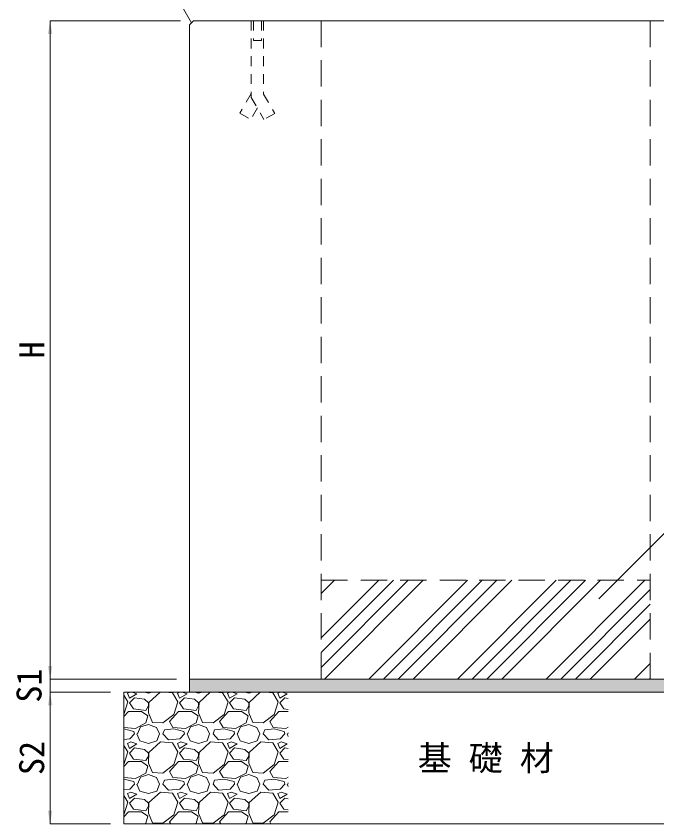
# Model space of a CAD drawing. Units: millimetres at full size; details may follow other scales. Extents: x 77366 to 106166, y -28085 to 6898.
# Drawn here: x 104352 to 105326, y 2788 to 4015 of the extents above; entities that cross this region are included whole.
import ezdxf
from ezdxf.enums import TextEntityAlignment as Align

# ---------------------------------------------------------------- set-up
doc = ezdxf.new("R2010")
doc.units = ezdxf.units.MM
doc.header["$LTSCALE"] = 50
doc.linetypes.add('USER1', pattern=[0.54, 0.3, -0.24])
doc.linetypes.add('USER2', pattern=[1.2, 0.8, -0.4])
for name, color, linetype, lineweight in [('ハッチング', 7, 'Continuous', 9), ('基礎', 7, 'Continuous', 5), ('寸法線', 7, 'Continuous', 13), ('引出線', 4, 'Continuous', 13), ('本体', 2, 'Continuous', 20), ('ｲﾝｻｰﾄ', 3, 'USER1', 9)]:
    doc.layers.add(name, color=color, linetype=linetype, lineweight=lineweight)
doc.layers.add('モルタル', color=7, linetype='Continuous')
doc.layers.add('文字', color=7, linetype='Continuous')
doc.styles.add('ＭＳ ゴシック', font='')
doc.styles.get('ＭＳ ゴシック').set_extended_font_data('MS Gothic')

# ---------------------------------------------------------------- blocks, each defined once
blk = doc.blocks.new('filled_arrow')
at = {"color": 0, "linetype": 'Continuous', "lineweight": -2}
blk.add_solid([(7.5, 1.25), (0, 0), (7.5, -1.25)], dxfattribs=at)

msp = doc.modelspace()

# ---------------------------------------------------------------- hatches: boundary and pattern name
at = {"layer": 'ハッチング'}
h = msp.add_hatch(dxfattribs=at)
h.set_pattern_fill('USER', color=256, style=0, pattern_type=2)
h.set_pattern_definition([(45, (25475, 241.6), (-67.35192, 67.35192), []), (45, (25497.45, 241.6), (-67.35192, 67.35192), []), (45, (25519.9, 241.6), (-67.35192, 67.35192), []), (45, (25542.35, 241.6), (-67.35192, 67.35192), [])])
h.paths.add_polyline_path([(104815.8, 3158.06), (104815.8, 3008.06), (105315.8, 3008.06), (105315.8, 3158.06)])
at = {"layer": 'モルタル'}
msp.add_hatch(color=256, dxfattribs=at).paths.add_polyline_path([(105515.8, 2988.06), (105515.8, 3008.06), (104615.8, 3008.06), (104615.8, 2988.06)])

# ---------------------------------------------------------------- linework, layer by layer
at = {"layer": '基礎', "color": 3, "lineweight": 20}
for p, q in [((104515.8, 2988.06), (105615.8, 2988.06)), ((104515.8, 2988.06), (104515.8, 2788.06)), ((104515.8, 2788.06), (105615.8, 2788.06))]:
    msp.add_line(p, q, dxfattribs=at)
at = {"layer": '基礎'}
for p, q in [((104521.91, 2973.41), (104515.8, 2983.41)), ((104525.11, 2988.06), (104521.15, 2986.36)), ((104521.15, 2986.36), (104524.19, 2978.74)), ((104524.19, 2978.74), (104535.62, 2985.6)), ((104535.62, 2985.6), (104528.24, 2988.06)), ((104547.37, 2988.06), (104553.15, 2986.36)), ((104553.15, 2986.36), (104558.93, 2988.06)), ((104570.8, 2988.06), (104553.91, 2972.65)), ((104589.73, 2987.12), (104578.47, 2988.06)), ((104598.11, 2973.41), (104589.73, 2987.12)), ((104601.31, 2988.06), (104597.35, 2986.36)), ((104597.35, 2986.36), (104600.39, 2978.74)), ((104600.39, 2978.74), (104611.82, 2985.6)), ((104611.82, 2985.6), (104604.44, 2988.06)), ((104623.57, 2988.06), (104629.35, 2986.36)), ((104629.35, 2986.36), (104635.13, 2988.06)), ((104647, 2988.06), (104630.11, 2972.65)), ((104665.93, 2987.12), (104654.67, 2988.06)), ((104674.31, 2973.41), (104665.93, 2987.12)), ((104677.51, 2988.06), (104673.55, 2986.36)), ((104673.55, 2986.36), (104676.59, 2978.74)), ((104676.59, 2978.74), (104688.02, 2985.6)), ((104688.02, 2985.6), (104680.64, 2988.06)), ((104699.77, 2988.06), (104705.55, 2986.36)), ((104705.55, 2986.36), (104711.33, 2988.06)), ((104723.2, 2988.06), (104706.31, 2972.65)), ((104742.13, 2987.12), (104730.87, 2988.06)), ((104750.51, 2973.41), (104742.13, 2987.12)), ((104753.71, 2988.06), (104749.75, 2986.36)), ((104749.75, 2986.36), (104752.79, 2978.74)), ((104752.79, 2978.74), (104764.22, 2985.6)), ((104764.22, 2985.6), (104756.84, 2988.06)), ((104515.81, 2954.36), (104521.91, 2973.41)), ((104531.81, 2979.5), (104524.19, 2971.88)), ((104524.19, 2971.88), (104530.29, 2962.74)), ((104547.05, 2977.22), (104531.81, 2979.5)), ((104553.15, 2971.88), (104547.05, 2977.22)), ((104553.91, 2972.65), (104553.15, 2956.64)), ((104553.15, 2967.31), (104553.15, 2971.88)), ((104592.01, 2954.36), (104598.11, 2973.41)), ((104608.01, 2979.5), (104600.39, 2971.88)), ((104600.39, 2971.88), (104606.49, 2962.74)), ((104623.25, 2977.22), (104608.01, 2979.5)), ((104629.35, 2971.88), (104623.25, 2977.22)), ((104630.11, 2972.65), (104629.35, 2956.64)), ((104629.35, 2967.31), (104629.35, 2971.88)), ((104668.21, 2954.36), (104674.31, 2973.41)), ((104684.21, 2979.5), (104676.59, 2971.88)), ((104676.59, 2971.88), (104682.69, 2962.74)), ((104699.45, 2977.22), (104684.21, 2979.5)), ((104705.55, 2971.88), (104699.45, 2977.22)), ((104706.31, 2972.65), (104705.55, 2956.64)), ((104705.55, 2967.31), (104705.55, 2971.88)), ((104744.41, 2954.36), (104750.51, 2973.41)), ((104760.41, 2979.5), (104752.79, 2971.88)), ((104752.79, 2971.88), (104758.89, 2962.74)), ((104765.8, 2978.7), (104760.41, 2979.5)), ((104515.8, 2951.29), (104522.67, 2958.93)), ((104522.67, 2958.93), (104542.48, 2958.93)), ((104530.29, 2962.74), (104549.34, 2960.45)), ((104542.48, 2958.93), (104552.39, 2952.07)), ((104549.34, 2960.45), (104553.15, 2967.31)), ((104585.15, 2943.69), (104598.87, 2958.93)), ((104598.87, 2958.93), (104618.68, 2958.93)), ((104606.49, 2962.74), (104625.54, 2960.45)), ((104618.68, 2958.93), (104628.59, 2952.07)), ((104625.54, 2960.45), (104629.35, 2967.31)), ((104661.35, 2943.69), (104675.07, 2958.93)), ((104675.07, 2958.93), (104694.88, 2958.93)), ((104682.69, 2962.74), (104701.74, 2960.45)), ((104694.88, 2958.93), (104704.79, 2952.07)), ((104701.74, 2960.45), (104705.55, 2967.31)), ((104737.55, 2943.69), (104751.27, 2958.93)), ((104751.27, 2958.93), (104765.8, 2958.93)), ((104758.89, 2962.74), (104765.8, 2961.91)), ((104515.8, 2954.35), (104515.81, 2954.36)), ((104552.39, 2952.07), (104549.34, 2941.4)), ((104553.15, 2956.64), (104559.25, 2942.17)), ((104575.25, 2941.4), (104592.01, 2954.36)), ((104628.59, 2952.07), (104625.54, 2941.4)), ((104629.35, 2956.64), (104635.45, 2942.17)), ((104651.45, 2941.4), (104668.21, 2954.36)), ((104704.79, 2952.07), (104701.74, 2941.4)), ((104705.55, 2956.64), (104711.65, 2942.17)), ((104727.65, 2941.4), (104744.41, 2954.36)), ((104533.34, 2933.02), (104515.8, 2934.43)), ((104549.34, 2941.4), (104533.34, 2933.02)), ((104536.39, 2924.64), (104540.96, 2935.31)), ((104540.96, 2935.31), (104553.15, 2939.12)), ((104553.15, 2939.12), (104565.34, 2934.55)), ((104559.25, 2942.17), (104575.25, 2941.4)), ((104565.34, 2934.55), (104569.91, 2924.64)), ((104590.49, 2934.55), (104585.15, 2943.69)), ((104609.54, 2933.02), (104590.49, 2934.55)), ((104625.54, 2941.4), (104609.54, 2933.02)), ((104612.59, 2924.64), (104617.16, 2935.31)), ((104617.16, 2935.31), (104629.35, 2939.12)), ((104629.35, 2939.12), (104641.54, 2934.55)), ((104635.45, 2942.17), (104651.45, 2941.4)), ((104641.54, 2934.55), (104646.11, 2924.64)), ((104666.69, 2934.55), (104661.35, 2943.69)), ((104685.74, 2933.02), (104666.69, 2934.55)), ((104701.74, 2941.4), (104685.74, 2933.02)), ((104688.79, 2924.64), (104693.36, 2935.31)), ((104693.36, 2935.31), (104705.55, 2939.12)), ((104705.55, 2939.12), (104717.74, 2934.55)), ((104711.65, 2942.17), (104727.65, 2941.4)), ((104717.74, 2934.55), (104722.31, 2924.64)), ((104742.89, 2934.55), (104737.55, 2943.69)), ((104761.94, 2933.02), (104742.89, 2934.55)), ((104765.8, 2935.04), (104761.94, 2933.02)), ((104515.81, 2932.26), (104515.8, 2932.26)), ((104531.05, 2928.45), (104515.81, 2932.26)), ((104531.81, 2924.64), (104524.96, 2917.02)), ((104531.81, 2924.64), (104531.05, 2928.45)), ((104535.62, 2924.64), (104540.2, 2913.97)), ((104566.1, 2913.97), (104569.91, 2924.64)), ((104575.25, 2924.64), (104577.53, 2930.74)), ((104583.63, 2915.5), (104575.25, 2924.64)), ((104592.01, 2932.26), (104577.53, 2930.74)), ((104607.25, 2928.45), (104592.01, 2932.26)), ((104608.01, 2924.64), (104601.16, 2917.02)), ((104608.01, 2924.64), (104607.25, 2928.45)), ((104611.82, 2924.64), (104616.4, 2913.97)), ((104642.3, 2913.97), (104646.11, 2924.64)), ((104651.45, 2924.64), (104653.73, 2930.74)), ((104659.83, 2915.5), (104651.45, 2924.64)), ((104668.21, 2932.26), (104653.73, 2930.74)), ((104683.45, 2928.45), (104668.21, 2932.26)), ((104684.21, 2924.64), (104677.36, 2917.02)), ((104684.21, 2924.64), (104683.45, 2928.45)), ((104688.02, 2924.64), (104692.6, 2913.97)), ((104718.5, 2913.97), (104722.31, 2924.64)), ((104727.65, 2924.64), (104729.93, 2930.74)), ((104736.03, 2915.5), (104727.65, 2924.64)), ((104744.41, 2932.26), (104729.93, 2930.74)), ((104759.65, 2928.45), (104744.41, 2932.26)), ((104760.41, 2924.64), (104753.56, 2917.02)), ((104760.41, 2924.64), (104759.65, 2928.45)), ((104764.22, 2924.64), (104765.8, 2920.97)), ((104764.99, 2924.64), (104765.8, 2926.53)), ((104524.96, 2917.02), (104515.8, 2916.22)), ((104526.48, 2912.45), (104521.15, 2910.16)), ((104521.15, 2910.16), (104524.19, 2902.54)), ((104524.19, 2902.54), (104535.62, 2909.4)), ((104535.62, 2909.4), (104526.48, 2912.45)), ((104540.2, 2913.97), (104553.15, 2910.16)), ((104553.15, 2910.16), (104566.1, 2913.97)), ((104571.44, 2912.45), (104553.91, 2896.45)), ((104589.73, 2910.92), (104571.44, 2912.45)), ((104601.16, 2917.02), (104583.63, 2915.5)), ((104598.11, 2897.21), (104589.73, 2910.92)), ((104602.68, 2912.45), (104597.35, 2910.16)), ((104597.35, 2910.16), (104600.39, 2902.54)), ((104600.39, 2902.54), (104611.82, 2909.4)), ((104611.82, 2909.4), (104602.68, 2912.45)), ((104616.4, 2913.97), (104629.35, 2910.16)), ((104629.35, 2910.16), (104642.3, 2913.97)), ((104647.64, 2912.45), (104630.11, 2896.45)), ((104665.93, 2910.92), (104647.64, 2912.45)), ((104677.36, 2917.02), (104659.83, 2915.5)), ((104674.31, 2897.21), (104665.93, 2910.92)), ((104678.88, 2912.45), (104673.55, 2910.16)), ((104673.55, 2910.16), (104676.59, 2902.54)), ((104676.59, 2902.54), (104688.02, 2909.4)), ((104688.02, 2909.4), (104678.88, 2912.45)), ((104692.6, 2913.97), (104705.55, 2910.16)), ((104705.55, 2910.16), (104718.5, 2913.97)), ((104723.84, 2912.45), (104706.31, 2896.45)), ((104742.13, 2910.92), (104723.84, 2912.45)), ((104753.56, 2917.02), (104736.03, 2915.5)), ((104750.51, 2897.21), (104742.13, 2910.92)), ((104755.08, 2912.45), (104749.75, 2910.16)), ((104749.75, 2910.16), (104752.79, 2902.54)), ((104752.79, 2902.54), (104764.22, 2909.4)), ((104764.22, 2909.4), (104755.08, 2912.45)), ((104521.91, 2897.21), (104515.8, 2907.21)), ((104515.81, 2878.16), (104521.91, 2897.21)), ((104531.81, 2903.3), (104524.19, 2895.68)), ((104547.05, 2901.02), (104531.81, 2903.3)), ((104553.15, 2895.68), (104547.05, 2901.02)), ((104553.91, 2896.45), (104553.15, 2880.44)), ((104592.01, 2878.16), (104598.11, 2897.21)), ((104608.01, 2903.3), (104600.39, 2895.68)), ((104623.25, 2901.02), (104608.01, 2903.3)), ((104629.35, 2895.68), (104623.25, 2901.02)), ((104630.11, 2896.45), (104629.35, 2880.44)), ((104668.21, 2878.16), (104674.31, 2897.21)), ((104684.21, 2903.3), (104676.59, 2895.68)), ((104699.45, 2901.02), (104684.21, 2903.3)), ((104705.55, 2895.68), (104699.45, 2901.02)), ((104706.31, 2896.45), (104705.55, 2880.44)), ((104744.41, 2878.16), (104750.51, 2897.21)), ((104760.41, 2903.3), (104752.79, 2895.68)), ((104765.8, 2902.5), (104760.41, 2903.3)), ((104524.19, 2895.68), (104530.29, 2886.54)), ((104530.29, 2886.54), (104549.34, 2884.25)), ((104549.34, 2884.25), (104553.15, 2891.11)), ((104553.15, 2891.11), (104553.15, 2895.68)), ((104600.39, 2895.68), (104606.49, 2886.54)), ((104606.49, 2886.54), (104625.54, 2884.25)), ((104625.54, 2884.25), (104629.35, 2891.11)), ((104629.35, 2891.11), (104629.35, 2895.68)), ((104676.59, 2895.68), (104682.69, 2886.54)), ((104682.69, 2886.54), (104701.74, 2884.25)), ((104701.74, 2884.25), (104705.55, 2891.11)), ((104705.55, 2891.11), (104705.55, 2895.68)), ((104752.79, 2895.68), (104758.89, 2886.54)), ((104758.89, 2886.54), (104765.8, 2885.71)), ((104515.8, 2875.09), (104522.67, 2882.73)), ((104515.8, 2878.15), (104515.81, 2878.16)), ((104522.67, 2882.73), (104542.48, 2882.73)), ((104542.48, 2882.73), (104552.39, 2875.87)), ((104552.39, 2875.87), (104549.34, 2865.2)), ((104553.15, 2880.44), (104559.25, 2865.97)), ((104575.25, 2865.2), (104592.01, 2878.16)), ((104585.15, 2867.49), (104598.87, 2882.73)), ((104598.87, 2882.73), (104618.68, 2882.73)), ((104618.68, 2882.73), (104628.59, 2875.87)), ((104628.59, 2875.87), (104625.54, 2865.2)), ((104629.35, 2880.44), (104635.45, 2865.97)), ((104651.45, 2865.2), (104668.21, 2878.16)), ((104661.35, 2867.49), (104675.07, 2882.73)), ((104675.07, 2882.73), (104694.88, 2882.73)), ((104694.88, 2882.73), (104704.79, 2875.87)), ((104704.79, 2875.87), (104701.74, 2865.2)), ((104705.55, 2880.44), (104711.65, 2865.97)), ((104727.65, 2865.2), (104744.41, 2878.16)), ((104737.55, 2867.49), (104751.27, 2882.73)), ((104751.27, 2882.73), (104765.8, 2882.73)), ((104549.34, 2865.2), (104533.34, 2856.82)), ((104536.39, 2848.44), (104540.96, 2859.11)), ((104540.96, 2859.11), (104553.15, 2862.92)), ((104553.15, 2862.92), (104565.34, 2858.35)), ((104559.25, 2865.97), (104575.25, 2865.2)), ((104590.49, 2858.35), (104585.15, 2867.49)), ((104625.54, 2865.2), (104609.54, 2856.82)), ((104612.59, 2848.44), (104617.16, 2859.11)), ((104617.16, 2859.11), (104629.35, 2862.92)), ((104629.35, 2862.92), (104641.54, 2858.35)), ((104635.45, 2865.97), (104651.45, 2865.2)), ((104666.69, 2858.35), (104661.35, 2867.49)), ((104701.74, 2865.2), (104685.74, 2856.82)), ((104688.79, 2848.44), (104693.36, 2859.11)), ((104693.36, 2859.11), (104705.55, 2862.92)), ((104705.55, 2862.92), (104717.74, 2858.35)), ((104711.65, 2865.97), (104727.65, 2865.2)), ((104742.89, 2858.35), (104737.55, 2867.49)), ((104533.34, 2856.82), (104515.8, 2858.23)), ((104515.81, 2856.06), (104515.8, 2856.06)), ((104531.05, 2852.25), (104515.81, 2856.06)), ((104531.81, 2848.44), (104524.96, 2840.82)), ((104531.81, 2848.44), (104531.05, 2852.25)), ((104535.62, 2848.44), (104540.2, 2837.77)), ((104565.34, 2858.35), (104569.91, 2848.44)), ((104566.1, 2837.77), (104569.91, 2848.44)), ((104575.25, 2848.44), (104577.53, 2854.54)), ((104583.63, 2839.3), (104575.25, 2848.44)), ((104592.01, 2856.06), (104577.53, 2854.54)), ((104609.54, 2856.82), (104590.49, 2858.35)), ((104607.25, 2852.25), (104592.01, 2856.06)), ((104608.01, 2848.44), (104601.16, 2840.82)), ((104608.01, 2848.44), (104607.25, 2852.25)), ((104611.82, 2848.44), (104616.4, 2837.77)), ((104641.54, 2858.35), (104646.11, 2848.44)), ((104642.3, 2837.77), (104646.11, 2848.44)), ((104651.45, 2848.44), (104653.73, 2854.54)), ((104659.83, 2839.3), (104651.45, 2848.44)), ((104668.21, 2856.06), (104653.73, 2854.54)), ((104685.74, 2856.82), (104666.69, 2858.35)), ((104683.45, 2852.25), (104668.21, 2856.06)), ((104684.21, 2848.44), (104677.36, 2840.82)), ((104684.21, 2848.44), (104683.45, 2852.25)), ((104688.02, 2848.44), (104692.6, 2837.77)), ((104717.74, 2858.35), (104722.31, 2848.44)), ((104718.5, 2837.77), (104722.31, 2848.44)), ((104727.65, 2848.44), (104729.93, 2854.54)), ((104736.03, 2839.3), (104727.65, 2848.44)), ((104744.41, 2856.06), (104729.93, 2854.54)), ((104761.94, 2856.82), (104742.89, 2858.35)), ((104759.65, 2852.25), (104744.41, 2856.06)), ((104760.41, 2848.44), (104753.56, 2840.82)), ((104760.41, 2848.44), (104759.65, 2852.25)), ((104765.8, 2858.84), (104761.94, 2856.82)), ((104764.22, 2848.44), (104765.8, 2844.77)), ((104764.99, 2848.44), (104765.8, 2850.33)), ((104524.96, 2840.82), (104515.8, 2840.02)), ((104526.48, 2836.25), (104521.15, 2833.96)), ((104535.62, 2833.2), (104526.48, 2836.25)), ((104540.2, 2837.77), (104553.15, 2833.96)), ((104553.15, 2833.96), (104566.1, 2837.77)), ((104571.44, 2836.25), (104553.91, 2820.25)), ((104589.73, 2834.72), (104571.44, 2836.25)), ((104601.16, 2840.82), (104583.63, 2839.3)), ((104598.11, 2821.01), (104589.73, 2834.72)), ((104602.68, 2836.25), (104597.35, 2833.96)), ((104611.82, 2833.2), (104602.68, 2836.25)), ((104616.4, 2837.77), (104629.35, 2833.96)), ((104629.35, 2833.96), (104642.3, 2837.77)), ((104647.64, 2836.25), (104630.11, 2820.25)), ((104665.93, 2834.72), (104647.64, 2836.25)), ((104677.36, 2840.82), (104659.83, 2839.3)), ((104674.31, 2821.01), (104665.93, 2834.72)), ((104678.88, 2836.25), (104673.55, 2833.96)), ((104688.02, 2833.2), (104678.88, 2836.25)), ((104692.6, 2837.77), (104705.55, 2833.96)), ((104705.55, 2833.96), (104718.5, 2837.77)), ((104723.84, 2836.25), (104706.31, 2820.25)), ((104742.13, 2834.72), (104723.84, 2836.25)), ((104753.56, 2840.82), (104736.03, 2839.3)), ((104750.51, 2821.01), (104742.13, 2834.72)), ((104755.08, 2836.25), (104749.75, 2833.96)), ((104764.22, 2833.2), (104755.08, 2836.25)), ((104521.91, 2821.01), (104515.8, 2831.01)), ((104521.15, 2833.96), (104524.19, 2826.34)), ((104524.19, 2826.34), (104535.62, 2833.2)), ((104531.81, 2827.1), (104524.19, 2819.48)), ((104547.05, 2824.82), (104531.81, 2827.1)), ((104553.15, 2819.48), (104547.05, 2824.82)), ((104597.35, 2833.96), (104600.39, 2826.34)), ((104600.39, 2826.34), (104611.82, 2833.2)), ((104608.01, 2827.1), (104600.39, 2819.48)), ((104623.25, 2824.82), (104608.01, 2827.1)), ((104629.35, 2819.48), (104623.25, 2824.82)), ((104673.55, 2833.96), (104676.59, 2826.34)), ((104676.59, 2826.34), (104688.02, 2833.2)), ((104684.21, 2827.1), (104676.59, 2819.48)), ((104699.45, 2824.82), (104684.21, 2827.1)), ((104705.55, 2819.48), (104699.45, 2824.82)), ((104749.75, 2833.96), (104752.79, 2826.34)), ((104752.79, 2826.34), (104764.22, 2833.2)), ((104760.41, 2827.1), (104752.79, 2819.48)), ((104765.8, 2826.3), (104760.41, 2827.1)), ((104515.81, 2801.96), (104521.91, 2821.01)), ((104524.19, 2819.48), (104530.29, 2810.34)), ((104530.29, 2810.34), (104549.34, 2808.05)), ((104549.34, 2808.05), (104553.15, 2814.91)), ((104553.91, 2820.25), (104553.15, 2804.24)), ((104553.15, 2814.91), (104553.15, 2819.48)), ((104592.01, 2801.96), (104598.11, 2821.01)), ((104600.39, 2819.48), (104606.49, 2810.34)), ((104606.49, 2810.34), (104625.54, 2808.05)), ((104625.54, 2808.05), (104629.35, 2814.91)), ((104630.11, 2820.25), (104629.35, 2804.24)), ((104629.35, 2814.91), (104629.35, 2819.48)), ((104668.21, 2801.96), (104674.31, 2821.01)), ((104676.59, 2819.48), (104682.69, 2810.34)), ((104682.69, 2810.34), (104701.74, 2808.05)), ((104701.74, 2808.05), (104705.55, 2814.91)), ((104706.31, 2820.25), (104705.55, 2804.24)), ((104705.55, 2814.91), (104705.55, 2819.48)), ((104744.41, 2801.96), (104750.51, 2821.01)), ((104752.79, 2819.48), (104758.89, 2810.34)), ((104758.89, 2810.34), (104765.8, 2809.51)), ((104515.8, 2798.89), (104522.67, 2806.53)), ((104515.8, 2801.95), (104515.81, 2801.96)), ((104522.67, 2806.53), (104542.48, 2806.53)), ((104542.48, 2806.53), (104552.39, 2799.67)), ((104552.39, 2799.67), (104549.34, 2789)), ((104553.15, 2804.24), (104559.25, 2789.77)), ((104575.25, 2789), (104592.01, 2801.96)), ((104585.15, 2791.29), (104598.87, 2806.53)), ((104598.87, 2806.53), (104618.68, 2806.53)), ((104618.68, 2806.53), (104628.59, 2799.67)), ((104628.59, 2799.67), (104625.54, 2789)), ((104629.35, 2804.24), (104635.45, 2789.77)), ((104651.45, 2789), (104668.21, 2801.96)), ((104661.35, 2791.29), (104675.07, 2806.53)), ((104675.07, 2806.53), (104694.88, 2806.53)), ((104694.88, 2806.53), (104704.79, 2799.67)), ((104704.79, 2799.67), (104701.74, 2789)), ((104705.55, 2804.24), (104711.65, 2789.77)), ((104727.65, 2789), (104744.41, 2801.96)), ((104737.55, 2791.29), (104751.27, 2806.53)), ((104751.27, 2806.53), (104765.8, 2806.53)), ((104549.34, 2789), (104547.54, 2788.06)), ((104559.25, 2789.77), (104575.25, 2789)), ((104587.04, 2788.06), (104585.15, 2791.29)), ((104625.54, 2789), (104623.74, 2788.06)), ((104635.45, 2789.77), (104651.45, 2789)), ((104663.24, 2788.06), (104661.35, 2791.29)), ((104701.74, 2789), (104699.94, 2788.06)), ((104711.65, 2789.77), (104727.65, 2789)), ((104739.44, 2788.06), (104737.55, 2791.29))]:
    msp.add_line(p, q, dxfattribs=at)
at = {"layer": '寸法線'}
for p, q in [((104403.8, 3008.06), (104403.8, 4008.06)), ((104601.8, 4008.06), (104403.8, 4008.06)), ((104403.8, 3048.06), (104403.8, 2948.06)), ((104595.8, 3008.06), (104403.8, 3008.06)), ((104595.8, 3008.06), (104403.8, 3008.06)), ((104495.8, 2988.06), (104403.8, 2988.06)), ((104403.8, 2988.06), (104403.8, 2788.06)), ((104495.8, 2988.06), (104403.8, 2988.06)), ((104495.8, 2788.06), (104403.8, 2788.06))]:
    msp.add_line(p, q, dxfattribs=at)
at = {"layer": '引出線'}
for points in [[(104618.8, 4005.06), (104518.73, 4178.38), (104456.34, 4178.38)], [(105237.77, 3129.66), (105439.06, 3330.95), (105917.92, 3330.95)]]:
    msp.add_lwpolyline(points, dxfattribs=at)
at = {"layer": '本体'}
for p, q in [((104615.8, 4002.06), (104621.8, 4008.06)), ((104615.8, 4002.06), (104615.8, 3008.06)), ((104621.8, 4008.06), (105509.8, 4008.06)), ((104615.8, 3008.06), (105515.8, 3008.06)), ((104615.8, 3008.06), (104615.8, 2988.06)), ((104615.8, 2988.06), (105515.8, 2988.06))]:
    msp.add_line(p, q, dxfattribs=at)
at = {"layer": '本体', "linetype": 'USER2', "lineweight": 9}
for p, q in [((104815.8, 4008.06), (104815.8, 3008.06)), ((105315.8, 4008.06), (105315.8, 3008.06)), ((104815.8, 3158.06), (105315.8, 3158.06))]:
    msp.add_line(p, q, dxfattribs=at)
at = {"layer": 'ｲﾝｻｰﾄ'}
for p, q in [((104709.3, 4008.06), (104709.3, 3891.59)), ((104709.3, 4008.06), (104728.3, 4008.06)), ((104712.72, 4008.06), (104712.72, 3978.06)), ((104724.88, 4008.06), (104724.88, 3978.06)), ((104728.3, 4008.06), (104728.3, 3896.68)), ((104712.72, 3978.06), (104724.88, 3978.06)), ((104709.3, 3897.39), (104692.08, 3867.56)), ((104709.3, 3891.59), (104728.75, 3857.88)), ((104728.3, 3896.68), (104745.21, 3867.38)), ((104692.08, 3867.56), (104708.53, 3858.06)), ((104718.8, 3875.84), (104708.53, 3858.06)), ((104745.21, 3867.38), (104728.75, 3857.88))]:
    msp.add_line(p, q, dxfattribs=at)

# ---------------------------------------------------------------- block references
at = {"layer": '寸法線', "xscale": 2.67, "yscale": 2.67}
for p, rotation in [((104403.8, 4008.06), 270), ((104403.8, 3008.06), 90), ((104403.8, 3008.06), 90), ((104403.8, 2988.06), 270), ((104403.8, 2988.06), 270), ((104403.8, 2788.06), 90)]:
    msp.add_blockref('filled_arrow', p, dxfattribs=dict(at, rotation=rotation))
at = {"layer": '引出線', "xscale": 0.133, "yscale": 0.133}
for p, rotation in [((104618.8, 4005.06), 120), ((105237.77, 3129.66), 45)]:
    msp.add_blockref('filled_arrow', p, dxfattribs=dict(at, rotation=rotation))

# ---------------------------------------------------------------- texts
at = {"layer": '寸法線', "style": 'ＭＳ ゴシック'}
for s, p in [('H', (104375.8, 3508.06)), ('S1', (104371.8, 2998.06)), ('S2', (104375.8, 2888.06))]:
    msp.add_text(s, height=37.98, rotation=90, dxfattribs=at).set_placement(p, align=Align.MIDDLE_CENTER)
at = {"layer": '文字', "style": 'ＭＳ ゴシック'}
msp.add_text('基 礎 材', height=37.98, dxfattribs=at).set_placement((105065.8, 2888.06), align=Align.MIDDLE_CENTER)

doc.saveas('drawing.dxf')
